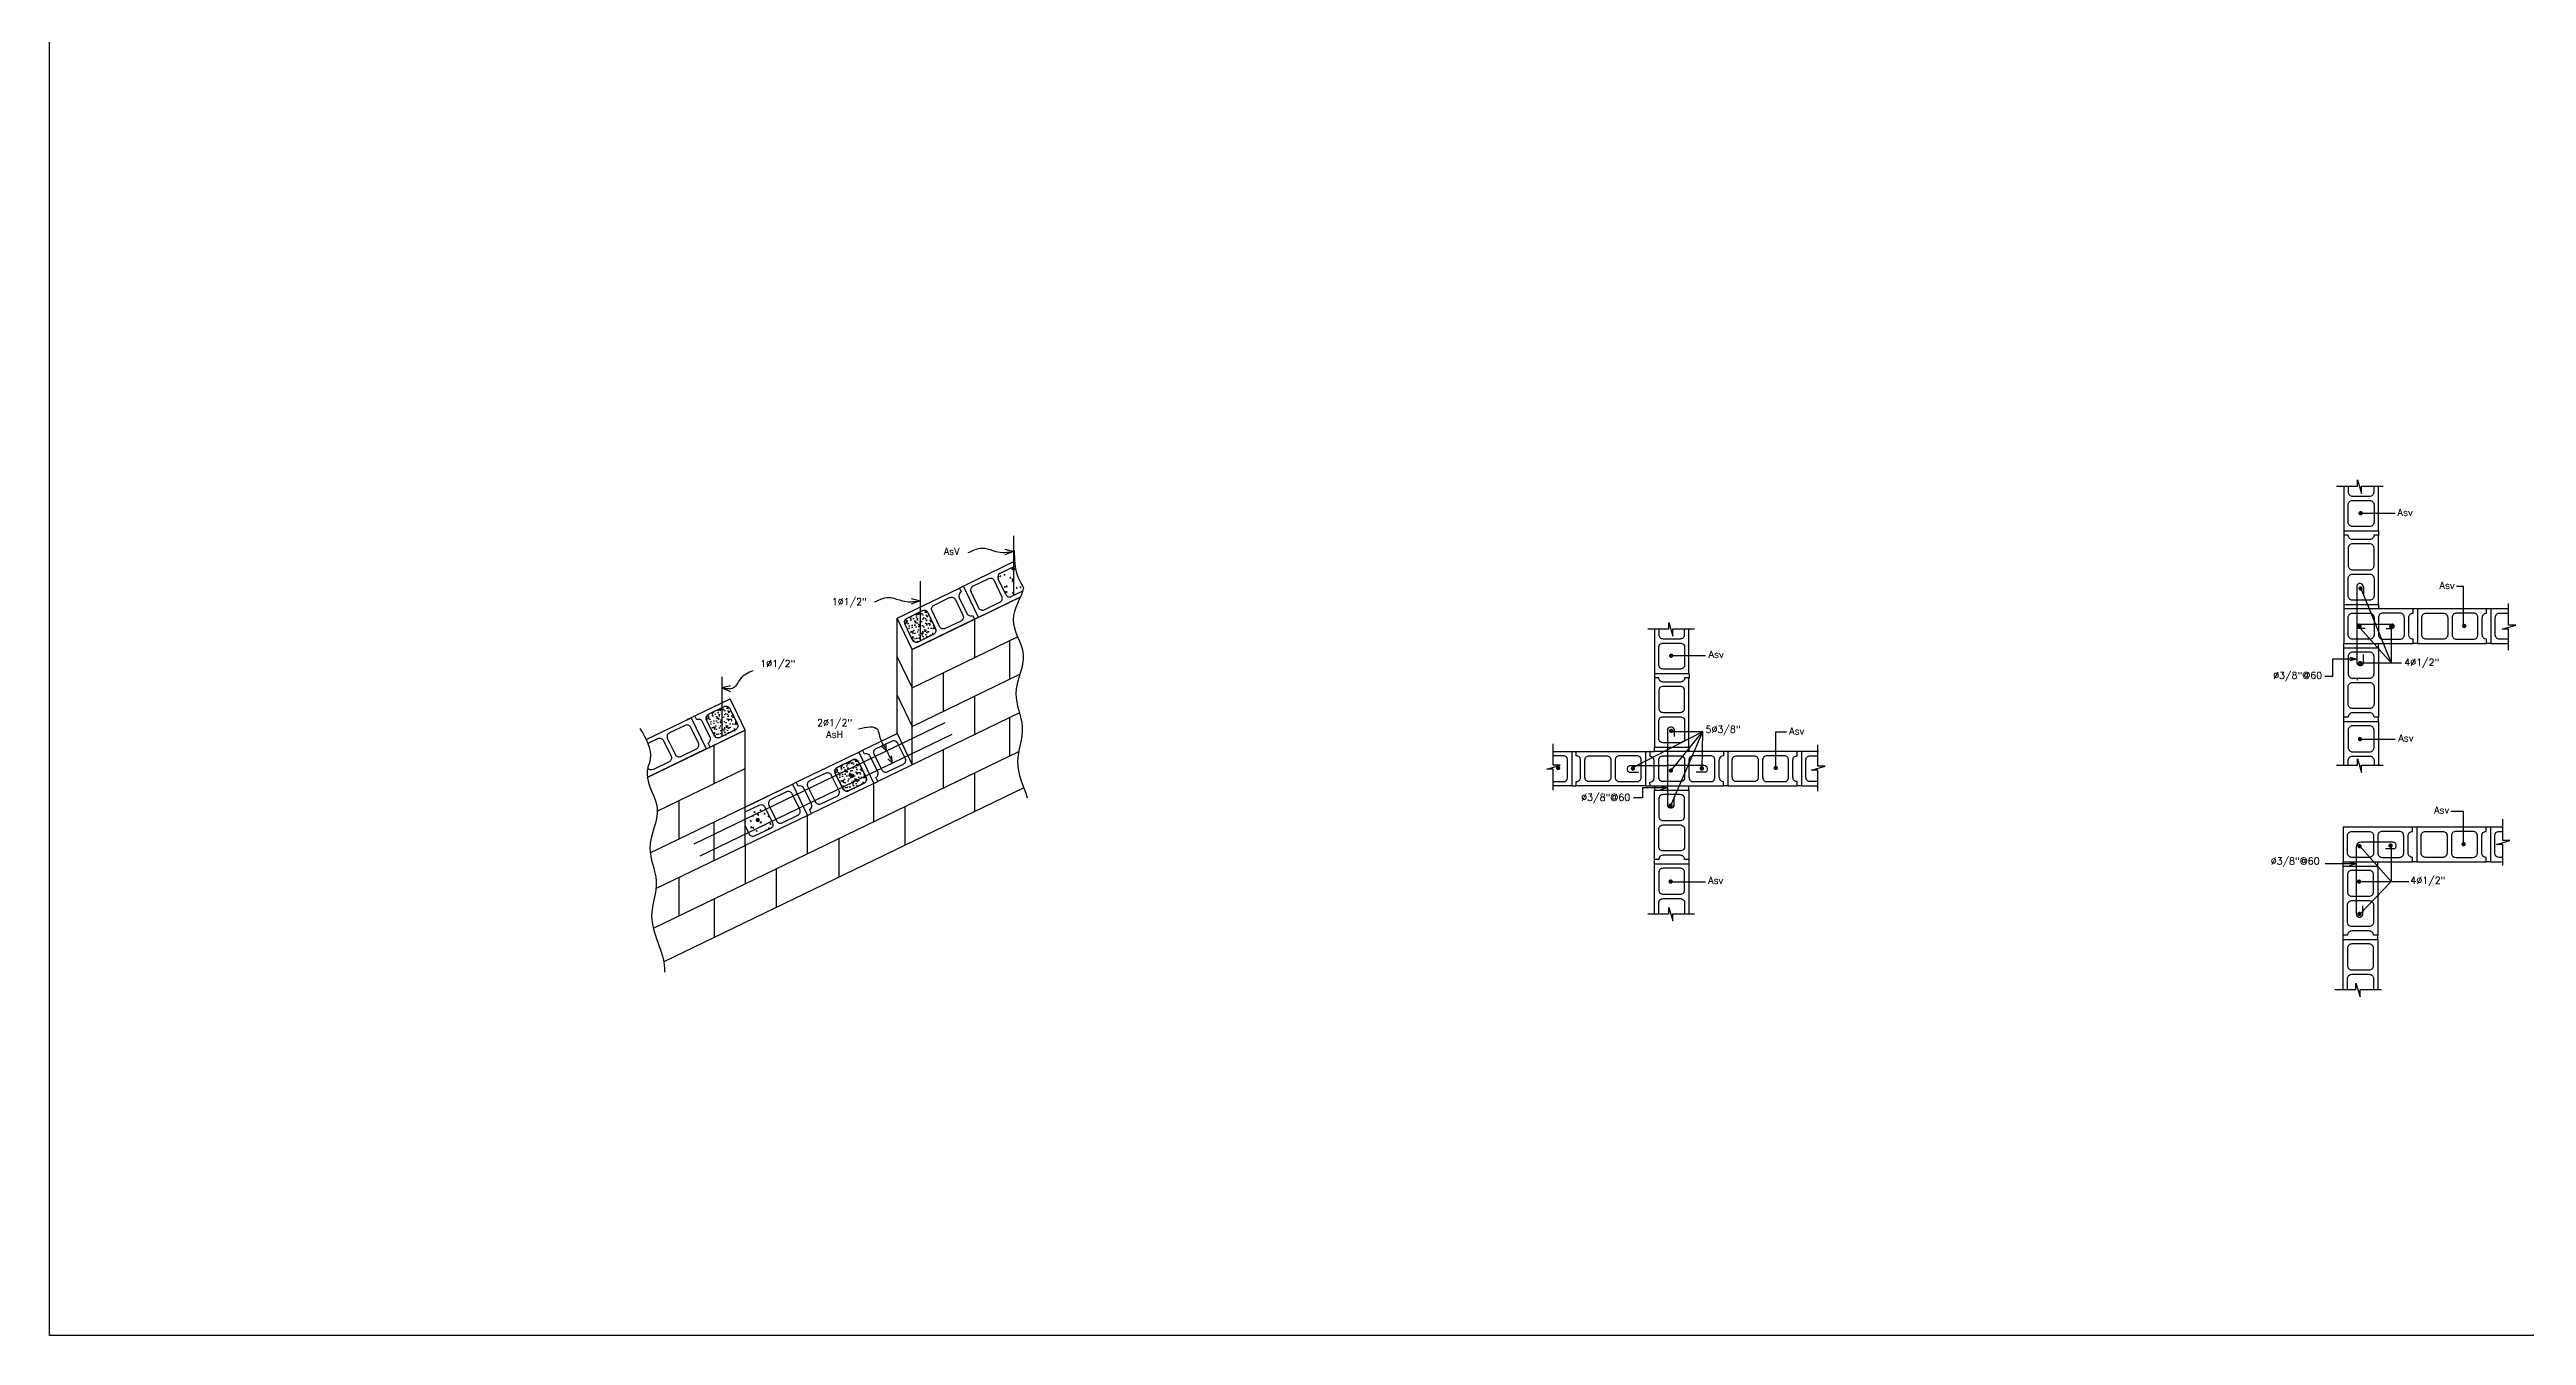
# Model space of a CAD drawing. Header units: metres. Extents: x -25 to 234, y -27 to 52.
# Drawn here: x -5.46 to 8.84, y -25.06 to -17.64 of the extents above; entities that cross this region are included whole.
import ezdxf

# ---------------------------------------------------------------- set-up
doc = ezdxf.new("R2010")
doc.units = ezdxf.units.M
doc.header["$LTSCALE"] = 0.1
doc.header["$MEASUREMENT"] = 0
doc.linetypes.add('CONTINUA', pattern=[0])
for name, color, linetype in [('ACERO', 5, 'Continuous'), ('borde de placa', 3, 'Continuous'), ('DIMTEXTO', 4, 'Continuous'), ('DIMZAPATA', 4, 'Continuous'), ('FONDO', 8, 'Continuous'), ('MUROS', 7, 'Continuous'), ('zap', 6, 'Continuous')]:
    doc.layers.add(name, color=color, linetype=linetype)
doc.styles.add('SMPLEX', font='simplex.shx')
doc.dimstyles.new('DIM-20', dxfattribs={"dimscale": 0.2, "dimtxt": 0.2, "dimasz": 0.2, "dimexe": 0.2, "dimexo": 0.2, "dimgap": 0.1, "dimtad": 0, "dimtih": 1, "dimtoh": 1, "dimzin": 0, "dimdsep": 46, "dimtxsty": 'SMPLEX', "dimblk1": 'OBLIQUE', "dimblk2": 'OBLIQUE', "dimsah": 1, "dimcen": 0.2, "dimclrd": 4, "dimclre": 4, "dimclrt": 4, "dimadec": 0, "dimazin": 0, "dimtfac": 1, "dimtmove": 0, "dimatfit": 3, "dimldrblk": 'OPEN30', "dimfxl": 1, "dimtolj": 1, "dimtzin": 0, "dimarcsym": 0})

# ---------------------------------------------------------------- blocks, each defined once
blk = doc.blocks.new('_Oblique')
at = {"color": 0, "linetype": 'ByBlock', "lineweight": -2}
blk.add_line((-0.5, -0.5), (0.5, 0.5), dxfattribs=at)
blk = doc.blocks.new('_Open30')
at = {"layer": 'DIMTEXTO', "color": 0, "lineweight": -2}
for p, q in [((-1, 0.27), (0, 0)), ((0, 0), (-1, -0.27)), ((0, 0), (-1, 0))]:
    blk.add_line(p, q, dxfattribs=at)

msp = doc.modelspace()

# ---------------------------------------------------------------- hatches: boundary and pattern name
at = {"layer": 'FONDO'}
h = msp.add_hatch(dxfattribs=at)
h.set_pattern_fill('AR-CONC', color=8, scale=0.0003, angle=70.78124, style=0)
h.set_pattern_definition([(120.78124, (31.38121, -1.411824), (0.022506474, 0.05003535), [0.005715, -0.062865]), (65.78124, (31.38121, -1.411824), (-0.057602964, 0.008883764), [0.004572, -0.050292]), (171.23224, (31.383086, -1.407654), (-0.03509618, 0.058919216), [0.004857, -0.053427]), (116.96544, (31.36682, -1.40681), (0.03867958, 0.07263963), [0.0085725, -0.0942975]), (167.41684, (31.37004, -1.400754), (-0.04664653, 0.09168597), [0.0072855, -0.0801405]), (61.96524, (31.36682, -1.40681), (-0.04664637, 0.09168603), [0.006858, -0.075438]), (91.78124, (31.372926, -1.400866), (0.043942225, 0.03285055), [0.005715, -0.062865]), (36.78124, (31.372926, -1.400866), (-0.04607375, 0.03569639), [0.004572, -0.050292]), (142.23264, (31.37659, -1.39813), (-0.002131685, 0.06854686), [0.004857, -0.053427]), (108.281236, (31.38121, -1.411824), (-0.023647793, 0.009224986), [0, -0.0496824, 0, -0.051054, 0, -0.0504825]), (78.28124, (31.38121, -1.411824), (-0.021780585, 0.028821822), [0, -0.0291084, 0, -0.0485394, 0, -0.0192405]), (38.281236, (31.375617, -1.42787), (0.015012789, 0.037844454), [0, -0.01905, 0, -0.059436, 0, -0.078867]), (28.28124, (31.37311, -1.435065), (0.007425336, 0.044473058), [0, -0.024765, 0, -0.0394716, 0, -0.056007])])
h.paths.add_polyline_path([(-0.3675, -20.9272), (-0.5026, -20.9924), (-0.4755, -21.0486, 0.4142136), (-0.4421, -21.0602), (-0.352, -21.0167, 0.4142136), (-0.3404, -20.9834)])
h.paths.add_polyline_path([(-0.4173, -20.8817), (-0.5073, -20.9252, 0.4142136), (-0.519, -20.9585), (-0.5026, -20.9924), (-0.3675, -20.9272), (-0.3839, -20.8933, 0.4142136)])
h = msp.add_hatch(dxfattribs=at)
h.set_pattern_fill('AR-CONC', color=8, scale=0.0003, angle=70.78124, style=0)
h.set_pattern_definition([(120.78124, (30.236943, -1.96452), (0.022506474, 0.05003535), [0.005715, -0.062865]), (65.78124, (30.236943, -1.96452), (-0.057602964, 0.008883764), [0.004572, -0.050292]), (171.23224, (30.23882, -1.96035), (-0.03509618, 0.058919216), [0.004857, -0.053427]), (116.96544, (30.22255, -1.959505), (0.03867958, 0.07263963), [0.0085725, -0.0942975]), (167.41684, (30.225776, -1.95345), (-0.04664653, 0.09168597), [0.0072855, -0.0801405]), (61.96524, (30.22255, -1.959505), (-0.04664637, 0.09168603), [0.006858, -0.075438]), (91.78124, (30.22866, -1.953564), (0.043942225, 0.03285055), [0.005715, -0.062865]), (36.78124, (30.22866, -1.953564), (-0.04607375, 0.03569639), [0.004572, -0.050292]), (142.23264, (30.23232, -1.950827), (-0.002131685, 0.06854686), [0.004857, -0.053427]), (108.281236, (30.236943, -1.964522), (-0.023647793, 0.009224986), [0, -0.0496824, 0, -0.051054, 0, -0.0504825]), (78.28124, (30.236943, -1.964522), (-0.021780585, 0.028821822), [0, -0.0291084, 0, -0.0485394, 0, -0.0192405]), (38.281236, (30.23135, -1.980568), (0.015012789, 0.037844454), [0, -0.01905, 0, -0.059436, 0, -0.078867]), (28.28124, (30.22884, -1.987763), (0.007425336, 0.044473058), [0, -0.024765, 0, -0.0394716, 0, -0.056007])])
h.paths.add_polyline_path([(-1.5118, -21.4799), (-1.6469, -21.5451), (-1.6197, -21.6013, 0.4142136), (-1.5864, -21.6129), (-1.4963, -21.5694, 0.4142136), (-1.4847, -21.5361)])
h.paths.add_polyline_path([(-1.5616, -21.4344), (-1.6516, -21.4779, 0.4142136), (-1.6632, -21.5112), (-1.6469, -21.5451), (-1.5118, -21.4799), (-1.5282, -21.446, 0.4142136)])
h = msp.add_hatch(dxfattribs=at)
h.set_pattern_fill('AR-CONC', color=8, scale=0.0003, angle=70.78124, style=0)
h.set_pattern_definition([(120.78124, (30.97977, -2.27205), (0.022506474, 0.05003535), [0.005715, -0.062865]), (65.78124, (30.97977, -2.27205), (-0.057602964, 0.008883764), [0.004572, -0.050292]), (171.23224, (30.981647, -2.26788), (-0.03509618, 0.058919216), [0.004857, -0.053427]), (116.96544, (30.96538, -2.267034), (0.03867958, 0.07263963), [0.0085725, -0.0942975]), (167.41684, (30.968604, -2.26098), (-0.04664653, 0.09168597), [0.0072855, -0.0801405]), (61.96524, (30.96538, -2.26703), (-0.04664637, 0.09168603), [0.006858, -0.075438]), (91.78124, (30.971487, -2.261092), (0.043942225, 0.03285055), [0.005715, -0.062865]), (36.78124, (30.971487, -2.26109), (-0.04607375, 0.03569639), [0.004572, -0.050292]), (142.23264, (30.97515, -2.258355), (-0.002131685, 0.06854686), [0.004857, -0.053427]), (108.281236, (30.979771, -2.27205), (-0.023647793, 0.009224986), [0, -0.0496824, 0, -0.051054, 0, -0.0504825]), (78.28124, (30.979771, -2.27205), (-0.021780585, 0.028821822), [0, -0.0291084, 0, -0.0485394, 0, -0.0192405]), (38.281236, (30.974178, -2.288096), (0.015012789, 0.037844454), [0, -0.01905, 0, -0.059436, 0, -0.078867]), (28.28124, (30.97167, -2.29529), (0.007425336, 0.044473058), [0, -0.024765, 0, -0.0394716, 0, -0.056007])])
h.paths.add_polyline_path([(-0.769, -21.7874), (-0.904, -21.8527), (-0.8769, -21.9088, 0.4142136), (-0.8435, -21.9205), (-0.7535, -21.877, 0.4142136), (-0.7418, -21.8436)])
h.paths.add_polyline_path([(-0.8187, -21.7419), (-0.9088, -21.7854, 0.4142136), (-0.9204, -21.8188), (-0.904, -21.8527), (-0.769, -21.7874), (-0.7853, -21.7535, 0.4142136)])

# ---------------------------------------------------------------- linework, layer by layer
at = {"color": 4}
for p, q in [((8.0623, -20.9679), (8.0623, -21.1828)), ((7.7237, -21.2608), (7.6782, -21.2608))]:
    msp.add_line(p, q, dxfattribs=at)
at = {"color": 3}
for points in [[(7.7467, -20.1626), (7.8679, -20.1626), (7.8679, -20.126), (7.8911, -20.2038), (7.8911, -20.1626), (8.015, -20.1626)], [(8.7396, -21.1084), (8.7396, -20.9872), (8.703, -20.9872), (8.7808, -20.964), (8.7396, -20.964), (8.7396, -20.8401)], [(3.7714, -20.986), (3.8927, -20.986), (3.8927, -20.9494), (3.9159, -21.0272), (3.9159, -20.986), (4.0397, -20.986)], [(3.2242, -21.9177), (3.2242, -21.7964), (3.1876, -21.7964), (3.2654, -21.7732), (3.2242, -21.7732), (3.2242, -21.6493)], [(4.7526, -21.9234), (4.7526, -21.8021), (4.716, -21.8021), (4.7938, -21.7789), (4.7526, -21.7789), (4.7526, -21.6551)], [(7.7467, -21.7729), (7.8679, -21.7729), (7.8679, -21.7363), (7.8911, -21.8141), (7.8911, -21.7729), (8.015, -21.7729)], [(8.7063, -22.3523), (8.7063, -22.2311), (8.6697, -22.2311), (8.7476, -22.2078), (8.7063, -22.2078), (8.7063, -22.084)], [(3.7714, -22.63), (3.8927, -22.63), (3.8927, -22.5934), (3.9159, -22.6712), (3.9159, -22.63), (4.0397, -22.63)], [(7.7376, -23.0677), (7.8589, -23.0677), (7.8589, -23.0311), (7.8821, -23.1089), (7.8821, -23.0677), (8.0059, -23.0677)]]:
    msp.add_lwpolyline(points, dxfattribs=at)
at = {"color": 4}
for points in [[(7.8894, -20.7558), (8.0623, -21.1828)], [(8.4803, -20.9657), (8.4803, -20.7417), (8.4391, -20.7417)], [(7.8834, -20.9827), (8.0623, -21.1828)], [(7.8834, -21.1828), (8.1219, -21.1828)], [(3.6802, -21.7882), (4.0889, -21.578)], [(3.9027, -22.0058), (4.0889, -21.578)], [(3.9055, -21.8039), (4.0889, -21.578)], [(3.9066, -21.578), (4.0889, -21.578)], [(4.0837, -21.7934), (4.0889, -21.578)], [(4.5096, -21.7858), (4.5096, -21.5793), (4.572, -21.5793)]]:
    msp.add_lwpolyline(points, dxfattribs=at)
msp.add_arc((7.8658, -21.2774), 0.0025, 180, 340.10333)
at = {"layer": 'ACERO'}
for p, q in [((0.1098, -20.4495), (0.1098, -20.7937)), ((-0.4305, -20.7105), (-0.4305, -21.0546)), ((7.8633, -20.7383), (7.8633, -21.1777)), ((7.9021, -20.7438), (7.9028, -20.784)), ((7.8777, -20.9578), (8.067, -20.9578)), ((7.9114, -20.9834), (7.8777, -20.9834)), ((8.0334, -20.9834), (8.067, -20.9834)), ((7.9022, -21.1854), (7.9024, -21.1329)), ((-1.5743, -21.263), (-1.5743, -21.6071)), ((-1.7343, -22.2259), (-0.2848, -21.5258)), ((3.8836, -21.5723), (3.8836, -22.0001)), ((3.9224, -21.5655), (3.9236, -21.6064)), ((-1.7, -22.2968), (-0.2456, -21.5943)), ((3.6647, -21.8136), (3.7171, -21.8125)), ((3.6715, -21.7748), (3.8836, -21.7748)), ((4.0957, -21.7748), (3.8836, -21.7748)), ((4.1025, -21.8136), (4.0501, -21.8134)), ((3.9224, -22.0069), (3.9222, -21.9545)), ((7.8597, -22.2472), (7.8597, -22.6295)), ((8.0718, -22.2172), (7.8897, -22.2172)), ((8.0786, -22.256), (8.0289, -22.256)), ((7.8985, -22.6363), (7.898, -22.5838))]:
    msp.add_line(p, q, dxfattribs=at)
at = {"layer": 'ACERO', "const_width": 0.0125}
for points in [[(7.8915, -20.3184, 1), (7.879, -20.3184, 1)], [(7.8915, -20.7526, 1), (7.879, -20.7526, 1)], [(7.8854, -20.9704, -1), (7.8729, -20.9704, -1)], [(8.0685, -20.9705, -1), (8.056, -20.9705, -1)], [(8.4898, -20.9693, -1), (8.4773, -20.9693, -1)], [(3.9118, -21.1409, 1), (3.8993, -21.1409, 1)], [(7.8886, -21.1834, -1), (7.8761, -21.1834, -1)], [(3.9118, -21.575, 1), (3.8993, -21.575, 1)], [(7.8886, -21.622, -1), (7.8761, -21.622, -1)], [(-0.8274, -21.8361, 1), (-0.8162, -21.8306, 1)], [(3.2591, -21.7889, -1), (3.2466, -21.7889, -1)], [(3.6784, -21.7917, 1), (3.6909, -21.7917, 1)], [(3.9101, -21.8035, -1), (3.8976, -21.8035, -1)], [(4.0888, -21.7917, -1), (4.0763, -21.7917, -1)], [(4.5156, -21.7889, -1), (4.5031, -21.7889, -1)], [(3.9089, -22.0058, -1), (3.8964, -22.0058, -1)], [(-1.3733, -22.0919, 1), (-1.3621, -22.0864, 1)], [(7.8862, -22.2403, -1), (7.8737, -22.2403, -1)], [(8.0648, -22.2368, -1), (8.0523, -22.2368, -1)], [(8.4862, -22.2285, -1), (8.4737, -22.2285, -1)], [(3.9089, -22.4444, -1), (3.8964, -22.4444, -1)], [(7.8827, -22.4448, -1), (7.8702, -22.4448, -1)], [(7.885, -22.6312, -1), (7.8725, -22.6312, -1)]]:
    msp.add_lwpolyline(points, format="xyb", close=True, dxfattribs=at)
at = {"layer": 'ACERO'}
for centre, radius, start, end in [((7.8823, -20.7444), 0.0199, 1.6628, 162.37827), ((7.8777, -20.9706), 0.0128, 90, 270), ((8.067, -20.9706), 0.0128, 270, 90), ((7.8833, -21.1777), 0.02, 180, 340.10333), ((3.9036, -21.5723), 0.02, 19.89667, 180), ((3.6715, -21.7948), 0.02, 90, 250.10333), ((4.0957, -21.7948), 0.02, 289.89667, 90), ((3.9036, -22.0001), 0.02, 180, 340.10333), ((7.8897, -22.2472), 0.03, 90, 180), ((8.0718, -22.2372), 0.02, 289.89667, 90), ((7.8797, -22.6295), 0.02, 180, 340.10333)]:
    msp.add_arc(centre, radius, start, end, dxfattribs=at)
at = {"layer": 'borde de placa', "color": 4}
msp.add_line((8.0611, -22.4435), (8.1643, -22.4435), dxfattribs=at)
for points in [[(8.4793, -22.2292), (8.4793, -22.0403), (8.4066, -22.0403)], [(7.8802, -22.2409), (8.0611, -22.4435)], [(8.0611, -22.2282), (8.0611, -22.4435)], [(7.8747, -22.4435), (8.0611, -22.4435)], [(7.882, -22.6332), (8.0611, -22.4435)]]:
    msp.add_lwpolyline(points, dxfattribs=at)
at = {"layer": 'DIMTEXTO'}
for p, q in [((7.8861, -20.3186), (8.0854, -20.3186)), ((3.9052, -21.1398), (4.1045, -21.1398)), ((7.8861, -21.6221), (8.0854, -21.6221)), ((3.9052, -22.4456), (4.1045, -22.4456))]:
    msp.add_line(p, q, dxfattribs=at)
at = {"layer": 'DIMZAPATA', "linetype": 'CONTINUA'}
msp.add_lwpolyline([(-5.4557, -10.2199), (23.1199, -10.2199), (23.1199, -25.0642), (-5.4557, -25.0642)], close=True, dxfattribs=at)
at = {"layer": 'FONDO', "color": 8}
for p, q in [((0.0218, -20.6862), (0.0194, -20.6815)), ((0.025, -20.6802), (0.02, -20.6791)), ((0.0218, -20.6862), (0.025, -20.6801)), ((0.0367, -20.6811), (0.0319, -20.6804)), ((0.0349, -20.6857), (0.0319, -20.6808)), ((0.0349, -20.6855), (0.0368, -20.6814)), ((0.0569, -20.6766), (0.0567, -20.6709)), ((0.0607, -20.6738), (0.0568, -20.6708)), ((0.057, -20.6766), (0.0606, -20.6738)), ((0.0943, -20.69), (0.0895, -20.6892)), ((0.0925, -20.6945), (0.0896, -20.6896)), ((0.0926, -20.6944), (0.0944, -20.6902)), ((0.1008, -20.6438), (0.1006, -20.6381)), ((0.1046, -20.641), (0.1008, -20.638)), ((0.1009, -20.6437), (0.1046, -20.641)), ((0.103, -20.7123), (0.1028, -20.7066)), ((0.1067, -20.7095), (0.1029, -20.7065)), ((0.1031, -20.7123), (0.1067, -20.7095)), ((0.1041, -20.6994), (0.1032, -20.6976)), ((0.1063, -20.6983), (0.1033, -20.6976)), ((0.1071, -20.7053), (0.1041, -20.6994)), ((0.1104, -20.6992), (0.1063, -20.6983)), ((0.1071, -20.7052), (0.1103, -20.6992)), ((0.1168, -20.64), (0.112, -20.6392)), ((0.115, -20.6445), (0.1121, -20.6396)), ((0.1151, -20.6444), (0.1169, -20.6402)), ((0.059, -20.7452), (0.0588, -20.7395)), ((0.0628, -20.7424), (0.059, -20.7394)), ((0.0591, -20.7451), (0.0628, -20.7424)), ((0.0684, -20.7779), (0.0645, -20.7703)), ((0.0717, -20.7719), (0.0646, -20.7703)), ((0.0718, -20.74), (0.067, -20.7393)), ((0.07, -20.7446), (0.067, -20.7397)), ((0.0684, -20.7779), (0.0717, -20.7718)), ((0.07, -20.7445), (0.0719, -20.7403)), ((0.1051, -20.7809), (0.1049, -20.7752)), ((0.1089, -20.7781), (0.105, -20.7751)), ((0.1052, -20.7808), (0.1089, -20.7781)), ((0.1294, -20.7489), (0.1246, -20.7482)), ((0.1276, -20.7535), (0.1246, -20.7486)), ((0.1276, -20.7533), (0.1295, -20.7492)), ((0.149, -20.748), (0.1489, -20.7423)), ((0.1528, -20.7452), (0.149, -20.7422)), ((0.1491, -20.748), (0.1528, -20.7452)), ((-1.44, -22.1011), (-1.4402, -22.0953)), ((-1.4362, -22.0982), (-1.4401, -22.0952)), ((-1.4399, -22.101), (-1.4363, -22.0982)), ((-1.4281, -22.1431), (-1.4303, -22.1427)), ((-1.4289, -22.1455), (-1.4279, -22.1433)), ((-1.4055, -22.093), (-1.4103, -22.0923)), ((-1.4082, -22.0962), (-1.4103, -22.0927)), ((-1.4074, -22.0976), (-1.4082, -22.0962)), ((-1.4073, -22.0975), (-1.4063, -22.0953)), ((-1.4029, -22.136), (-1.4068, -22.1283)), ((-1.3996, -22.1299), (-1.4067, -22.1284)), ((-1.4063, -22.0953), (-1.4054, -22.0933)), ((-1.4029, -22.136), (-1.3997, -22.1299)), ((-1.3961, -22.0682), (-1.3963, -22.0625)), ((-1.3923, -22.0654), (-1.3961, -22.0624)), ((-1.396, -22.0681), (-1.3923, -22.0654)), ((-1.394, -22.1367), (-1.3941, -22.131)), ((-1.3902, -22.1339), (-1.394, -22.1309)), ((-1.3938, -22.1367), (-1.3902, -22.1339)), ((-1.383, -22.043), (-1.3878, -22.0423)), ((-1.3849, -22.0476), (-1.3878, -22.0427)), ((-1.3848, -22.0474), (-1.3829, -22.0433)), ((-1.3705, -22.152), (-1.3753, -22.1512)), ((-1.3723, -22.1565), (-1.3752, -22.1516)), ((-1.3722, -22.1564), (-1.3703, -22.1522)), ((-1.3642, -22.0633), (-1.3681, -22.0557)), ((-1.3609, -22.0573), (-1.368, -22.0557)), ((-1.3642, -22.0633), (-1.361, -22.0573)), ((-1.3479, -22.1019), (-1.3527, -22.1012)), ((-1.3498, -22.1065), (-1.3527, -22.1016)), ((-1.3521, -22.0354), (-1.3523, -22.0296)), ((-1.3484, -22.0325), (-1.3522, -22.0295)), ((-1.352, -22.0353), (-1.3484, -22.0325)), ((-1.35, -22.1039), (-1.3502, -22.0982)), ((-1.3462, -22.1011), (-1.3501, -22.0981)), ((-1.3499, -22.1038), (-1.3462, -22.1011)), ((-1.3497, -22.1064), (-1.3478, -22.1022)), ((-1.3254, -22.0519), (-1.3302, -22.0512)), ((-1.3273, -22.0565), (-1.3302, -22.0515)), ((-1.3272, -22.0563), (-1.3253, -22.0522)), ((-1.3198, -22.1505), (-1.3214, -22.1474)), ((-1.3159, -22.1486), (-1.3214, -22.1474)), ((-1.3061, -22.071), (-1.3062, -22.0653)), ((-1.3023, -22.0682), (-1.3061, -22.0652)), ((-1.306, -22.071), (-1.3023, -22.0682)), ((-1.3039, -22.1396), (-1.3041, -22.1339)), ((-1.3001, -22.1368), (-1.304, -22.1338)), ((-1.3038, -22.1395), (-1.3002, -22.1368)), ((-1.2903, -22.1108), (-1.2951, -22.1101)), ((-1.2922, -22.1154), (-1.2951, -22.1105)), ((-1.2921, -22.1152), (-1.2902, -22.1111))]:
    msp.add_line(p, q, dxfattribs=at)
at = {"layer": 'MUROS', "color": 1}
for p, q in [((7.7882, -20.4204), (7.7882, -20.4454)), ((7.9893, -20.4227), (7.9888, -20.4477)), ((0.0648, -20.7876), (0.0213, -20.6976)), ((0.0329, -20.6642), (0.12, -20.6222)), ((0.1611, -20.7689), (0.0982, -20.7993)), ((7.7882, -20.8454), (7.7882, -20.8704)), ((7.9882, -20.8454), (7.9882, -20.8704)), ((8.6382, -20.8704), (8.6132, -20.8704)), ((-0.4762, -21.3266), (0.1326, -21.0325)), ((0.0865, -21.0548), (0.0865, -21.2769)), ((7.7882, -21.0954), (7.7882, -21.0704)), ((7.9882, -21.0954), (7.9882, -21.0704)), ((8.2132, -21.0704), (8.1882, -21.0704)), ((8.6382, -21.0704), (8.6132, -21.0704)), ((-0.4762, -21.5487), (0.1459, -21.2482)), ((-0.2962, -21.2396), (-0.2962, -21.4617)), ((3.8085, -21.2428), (3.8085, -21.2678)), ((4.0096, -21.2451), (4.009, -21.2701)), ((-0.1161, -21.3747), (-0.1161, -21.5968)), ((-0.5632, -21.5907), (-0.4762, -21.7708)), ((0.0865, -21.499), (0.0865, -21.7211)), ((7.7882, -21.5204), (7.7882, -21.4954)), ((7.9893, -21.5181), (7.9888, -21.4931)), ((0.1387, -21.6959), (-1.9702, -22.7145)), ((-0.7846, -21.6976), (-0.7621, -21.6868)), ((-0.2962, -21.6838), (-0.2962, -21.9059)), ((3.3327, -21.6928), (3.3577, -21.6928)), ((4.2085, -21.6928), (3.8085, -21.6928)), ((4.0085, -21.6678), (4.0085, -21.6928)), ((4.6585, -21.6928), (4.6335, -21.6928)), ((-1.9475, -22.0372), (-1.4405, -21.7923)), ((-1.1339, -21.8941), (-1.1448, -21.8716)), ((-0.1161, -21.819), (-0.1161, -22.0411)), ((3.7835, -21.8928), (3.7827, -21.8716)), ((3.8077, -21.8466), (3.8077, -21.7466)), ((4.1835, -21.8428), (4.1835, -21.7428)), ((-1.9887, -22.2793), (-1.1673, -21.8825)), ((0.1683, -21.9037), (-1.91, -22.9076)), ((-1.8232, -21.9772), (-1.8232, -22.1993)), ((-1.057, -21.9958), (-1.1005, -21.9058)), ((-0.5175, -22.0129), (-0.5175, -22.235)), ((3.3327, -21.8928), (3.3577, -21.8928)), ((3.8085, -21.8928), (4.2085, -21.8928)), ((4.0085, -21.9178), (4.0085, -21.8928)), ((4.6585, -21.8928), (4.6335, -21.8928)), ((8.6346, -22.1296), (8.6096, -22.1296)), ((-0.9002, -22.1977), (-0.9002, -22.4198)), ((-1.8232, -22.4214), (-1.8232, -22.6435)), ((-1.2604, -22.3717), (-1.2604, -22.5938)), ((3.8085, -22.3428), (3.8085, -22.3178)), ((4.0096, -22.3405), (4.009, -22.3155)), ((7.7846, -22.3546), (7.7846, -22.3296)), ((7.9846, -22.3546), (7.9846, -22.3296)), ((8.2096, -22.3296), (8.1846, -22.3296)), ((8.6346, -22.3296), (8.6096, -22.3296)), ((-1.6192, -22.545), (-1.6192, -22.7671)), ((7.7846, -22.7796), (7.7846, -22.7546)), ((7.9857, -22.7773), (7.9851, -22.7523))]:
    msp.add_line(p, q, dxfattribs=at)
for points in [[(7.7882, -20.1639), (7.7882, -20.4204), (7.9882, -20.4204), (7.9882, -20.1626)], [(0.1173, -20.5957), (-0.1805, -20.7396), (-0.203, -20.7504)], [(-0.4762, -21.1045), (0.148, -20.803), (-0.0935, -20.9196), (-0.1161, -20.9305), (-0.1161, -21.1526)], [(-0.071, -20.9088), (-0.0935, -20.9196), (-0.1805, -20.7396)], [(8.2382, -20.8704), (8.2132, -20.8704), (8.1882, -20.8704)], [(8.7396, -20.8704), (8.6382, -20.8704), (8.6382, -21.0704), (8.7396, -21.0704)], [(3.8085, -20.9865), (3.8085, -21.2428), (4.0085, -21.2428), (4.0085, -20.986)], [(-1.8007, -21.7442), (-1.8232, -21.7551), (-2.0053, -21.843), (-1.4405, -21.5702), (-1.5275, -21.3901)], [(-2.011, -21.6237), (-1.7525, -21.4988), (-1.6655, -21.6789), (-2.0053, -21.843)], [(-1.73, -21.488), (-1.7525, -21.4988), (-1.775, -21.5097), (-1.7525, -21.4988), (-1.6655, -21.6789), (-1.643, -21.6681)], [(-1.4405, -22.0144), (-1.1673, -21.8825), (-1.0803, -22.0626), (-1.4405, -22.2366), (-1.4405, -21.5702)], [(7.7882, -21.7729), (7.7882, -21.5204), (7.9882, -21.5204), (7.9882, -21.7729)], [(-1.6192, -21.8787), (-1.6192, -21.6566)], [(-1.1898, -21.8934), (-1.1673, -21.8825), (-1.1448, -21.8716), (-0.7846, -21.6976), (-0.6976, -21.8777), (-0.6751, -21.8669)], [(3.2242, -21.6928), (3.3327, -21.6928), (3.3327, -21.8928), (3.2242, -21.8928)], [(3.7577, -21.6928), (3.7835, -21.6928), (3.7827, -21.6928), (3.7827, -21.7216)], [(3.7835, -21.6928), (3.8085, -21.6928), (3.8085, -21.6678)], [(4.7553, -21.6928), (4.6585, -21.6928), (4.6585, -21.8928), (4.7526, -21.8928)], [(4.2335, -21.8928), (4.2085, -21.8928), (4.2085, -21.8678)], [(-0.6976, -22.0998), (-0.6976, -21.8777), (-1.0578, -22.0517), (-1.0686, -22.0292)], [(3.7577, -21.8928), (3.7835, -21.8928), (3.8085, -21.8928), (3.8085, -21.9178)], [(-1.6192, -22.3229), (-1.6192, -22.1008)], [(-1.0803, -22.2847), (-1.0803, -22.0626), (-1.0578, -22.0517)], [(8.2346, -22.1296), (8.2096, -22.1296), (8.1846, -22.1296)], [(8.7063, -22.1296), (8.6346, -22.1296), (8.6346, -22.3296), (8.698, -22.3296)], [(-1.9553, -22.4852), (-1.4405, -22.2366), (-1.4405, -22.4587)], [(3.8085, -22.6299), (3.8085, -22.3428), (4.0085, -22.3428), (4.0085, -22.63)], [(7.7846, -23.0667), (7.7846, -22.7796), (7.9846, -22.7796), (7.9846, -23.0677)]]:
    msp.add_lwpolyline(points, dxfattribs=at)
for points in [[(7.8132, -20.1672), (7.8132, -20.1954, 0.4142136), (7.8382, -20.2204), (7.9382, -20.2204, 0.4142136), (7.9632, -20.1954), (7.9632, -20.1626)], [(3.8335, -20.9898), (3.8335, -21.0178, 0.4142136), (3.8585, -21.0428), (3.9585, -21.0428, 0.4142136), (3.9835, -21.0178), (3.9835, -20.986)], [(8.7396, -21.0454), (8.6882, -21.0454, -0.4142136), (8.6632, -21.0204), (8.6632, -20.9204, -0.4142136), (8.6882, -20.8954), (8.7396, -20.8954)], [(-1.4405, -21.5702), (-1.643, -21.6681), (-1.6539, -21.6456, 0.4142136), (-1.6423, -21.6122), (-1.6858, -21.5221, 0.4142136), (-1.7191, -21.5105), (-1.73, -21.488), (-1.5275, -21.3901)], [(0.1436, -21.4714), (-0.6751, -21.8669), (-0.686, -21.8443, 0.4142136), (-0.6743, -21.811), (-0.7178, -21.7209, 0.4142136), (-0.7512, -21.7093), (-0.7621, -21.6868), (-0.5632, -21.5907)], [(-2.0006, -21.6464), (-1.9443, -21.6192, -0.4142136), (-1.9109, -21.6309), (-1.8674, -21.7209, -0.4142136), (-1.879, -21.7543), (-1.9691, -21.7978, -0.3909985), (-2.0015, -21.7879, -0.3909985)], [(3.2242, -21.8678), (3.2827, -21.8678, 0.4142136), (3.3077, -21.8428), (3.3077, -21.7428, 0.4142136), (3.2827, -21.7178), (3.2242, -21.7178)], [(4.7526, -21.8678), (4.7085, -21.8678, -0.4142136), (4.6835, -21.8428), (4.6835, -21.7428, -0.4142136), (4.7085, -21.7178), (4.7511, -21.7178)], [(7.8132, -21.7729), (7.8132, -21.7454, -0.4142136), (7.8382, -21.7204), (7.9382, -21.7204, -0.4142136), (7.9632, -21.7454), (7.9632, -21.7729)], [(-1.4405, -22.0422), (-1.359, -22.0029, -0.4142136), (-1.3256, -22.0145), (-1.2821, -22.1045, -0.4142136), (-1.2938, -22.1379), (-1.3838, -22.1814, -0.4142136), (-1.4172, -22.1698), (-1.4405, -22.1216)], [(8.7004, -22.3046), (8.6846, -22.3046, -0.4142136), (8.6596, -22.2796), (8.6596, -22.1796, -0.4142136), (8.6846, -22.1546), (8.7063, -22.1546)], [(3.8335, -22.6267), (3.8335, -22.5678, -0.4142136), (3.8585, -22.5428), (3.9585, -22.5428, -0.4142136), (3.9835, -22.5678), (3.9835, -22.63)], [(7.8096, -23.0634), (7.8096, -23.0046, -0.4142136), (7.8346, -22.9796), (7.9346, -22.9796, -0.4142136), (7.9596, -23.0046), (7.9596, -23.0677)]]:
    msp.add_lwpolyline(points, format="xyb", dxfattribs=at)
for points in [[(7.8132, -20.2704, -0.4142136), (7.8382, -20.2454), (7.9382, -20.2454, -0.4142136), (7.9632, -20.2704), (7.9632, -20.3704, -0.4142136), (7.9382, -20.3954), (7.8382, -20.3954, -0.4142136), (7.8132, -20.3704)], [(7.9882, -20.8454), (7.9882, -20.4454), (7.9632, -20.4454, -0.4142136), (7.9382, -20.4704), (7.8382, -20.4704, -0.4142136), (7.8132, -20.4454), (7.7882, -20.4454), (7.7882, -20.8454)], [(7.8382, -20.6454), (7.9382, -20.6454, 0.4142136), (7.9632, -20.6204), (7.9632, -20.5204, 0.4142136), (7.9382, -20.4954), (7.8382, -20.4954, 0.4142136), (7.8132, -20.5204), (7.8132, -20.6204, 0.4142136)], [(0.0306, -20.8319, 0.4142136), (0.0423, -20.7985), (-0.0012, -20.7085, 0.4142136), (-0.0346, -20.6968), (-0.1246, -20.7403, 0.4142136), (-0.1363, -20.7737), (-0.0928, -20.8637, 0.4142136), (-0.0594, -20.8754)], [(7.8132, -20.6954, -0.4142136), (7.8382, -20.6704), (7.9382, -20.6704, -0.4142136), (7.9632, -20.6954), (7.9632, -20.7954, -0.4142136), (7.9382, -20.8204), (7.8382, -20.8204, -0.4142136), (7.8132, -20.7954)], [(-0.5632, -20.9244), (-0.203, -20.7504), (-0.1922, -20.7729, 0.4142136), (-0.2038, -20.8063), (-0.1603, -20.8964, 0.4142136), (-0.1269, -20.908), (-0.1161, -20.9305), (-0.4762, -21.1045)], [(-0.3179, -20.9725), (-0.3614, -20.8824, -0.4142136), (-0.3498, -20.8491), (-0.2597, -20.8056, -0.4142136), (-0.2263, -20.8172), (-0.1828, -20.9072, -0.4142136), (-0.1945, -20.9406), (-0.2845, -20.9841, -0.4142136)], [(7.7882, -21.0704), (8.1882, -21.0704), (8.1882, -21.0454, -0.4142136), (8.1632, -21.0204), (8.1632, -20.9204, -0.4142136), (8.1882, -20.8954), (8.1882, -20.8704), (7.7882, -20.8704)], [(8.2132, -21.0704), (8.6132, -21.0704), (8.6132, -21.0454, -0.4142136), (8.5882, -21.0204), (8.5882, -20.9204, -0.4142136), (8.6132, -20.8954), (8.6132, -20.8704), (8.2132, -20.8704)], [(-0.352, -21.0167, 0.4142136), (-0.3404, -20.9834), (-0.3839, -20.8933, 0.4142136), (-0.4173, -20.8817), (-0.5073, -20.9252, 0.4142136), (-0.519, -20.9585), (-0.4755, -21.0486, 0.4142136), (-0.4421, -21.0602)], [(7.9382, -20.8954, -0.4142136), (7.9632, -20.9204), (7.9632, -21.0204, -0.4142136), (7.9382, -21.0454), (7.8382, -21.0454, -0.4142136), (7.8132, -21.0204), (7.8132, -20.9204, -0.4142136), (7.8382, -20.8954)], [(7.9882, -20.9204), (7.9882, -21.0204, 0.4142136), (8.0132, -21.0454), (8.1132, -21.0454, 0.4142136), (8.1382, -21.0204), (8.1382, -20.9204, 0.4142136), (8.1132, -20.8954), (8.0132, -20.8954, 0.4142136)], [(8.3632, -20.8954, -0.4142136), (8.3882, -20.9204), (8.3882, -21.0204, -0.4142136), (8.3632, -21.0454), (8.2632, -21.0454, -0.4142136), (8.2382, -21.0204), (8.2382, -20.9204, -0.4142136), (8.2632, -20.8954)], [(8.4132, -20.9204), (8.4132, -21.0204, 0.4142136), (8.4382, -21.0454), (8.5382, -21.0454, 0.4142136), (8.5632, -21.0204), (8.5632, -20.9204, 0.4142136), (8.5382, -20.8954), (8.4382, -20.8954, 0.4142136)], [(3.8335, -21.0928, -0.4142136), (3.8585, -21.0678), (3.9585, -21.0678, -0.4142136), (3.9835, -21.0928), (3.9835, -21.1928, -0.4142136), (3.9585, -21.2178), (3.8585, -21.2178, -0.4142136), (3.8335, -21.1928)], [(7.9882, -21.0954), (7.9882, -21.4954), (7.9632, -21.4954, 0.4142136), (7.9382, -21.4704), (7.8382, -21.4704, 0.4142136), (7.8132, -21.4954), (7.7882, -21.4954), (7.7882, -21.0954)], [(7.8132, -21.2454, 0.4142136), (7.8382, -21.2704), (7.9382, -21.2704, 0.4142136), (7.9632, -21.2454), (7.9632, -21.1454, 0.4142136), (7.9382, -21.1204), (7.8382, -21.1204, 0.4142136), (7.8132, -21.1454)], [(4.0085, -21.6678), (4.0085, -21.2678), (3.9835, -21.2678, -0.4142136), (3.9585, -21.2928), (3.8585, -21.2928, -0.4142136), (3.8335, -21.2678), (3.8085, -21.2678), (3.8085, -21.6678)], [(7.8382, -21.2954), (7.9382, -21.2954, -0.4142136), (7.9632, -21.3204), (7.9632, -21.4204, -0.4142136), (7.9382, -21.4454), (7.8382, -21.4454, -0.4142136), (7.8132, -21.4204), (7.8132, -21.3204, -0.4142136)], [(-1.5282, -21.446), (-1.4847, -21.5361, -0.4142136), (-1.4963, -21.5694), (-1.5864, -21.6129, -0.4142136), (-1.6197, -21.6013), (-1.6632, -21.5112, -0.4142136), (-1.6516, -21.4779), (-1.5616, -21.4344, -0.4142136)], [(3.8585, -21.4678), (3.9585, -21.4678, 0.4142136), (3.9835, -21.4428), (3.9835, -21.3428, 0.4142136), (3.9585, -21.3178), (3.8585, -21.3178, 0.4142136), (3.8335, -21.3428), (3.8335, -21.4428, 0.4142136)], [(-1.8767, -21.5866, 0.4142136), (-1.8884, -21.62), (-1.8449, -21.71, 0.4142136), (-1.8115, -21.7217), (-1.7214, -21.6782, 0.4142136), (-1.7098, -21.6448), (-1.7533, -21.5547, 0.4142136), (-1.7867, -21.5431)], [(3.8335, -21.5178, -0.4142136), (3.8585, -21.4928), (3.9585, -21.4928, -0.4142136), (3.9835, -21.5178), (3.9835, -21.6178, -0.4142136), (3.9585, -21.6428), (3.8585, -21.6428, -0.4142136), (3.8335, -21.6178)], [(7.8132, -21.6704, 0.4142136), (7.8382, -21.6954), (7.9382, -21.6954, 0.4142136), (7.9632, -21.6704), (7.9632, -21.5704, 0.4142136), (7.9382, -21.5454), (7.8382, -21.5454, 0.4142136), (7.8132, -21.5704)], [(-0.5602, -21.6448), (-0.5167, -21.7348, -0.4142136), (-0.5284, -21.7682), (-0.6184, -21.8117, -0.4142136), (-0.6518, -21.8001), (-0.6953, -21.71, -0.4142136), (-0.6837, -21.6767), (-0.5936, -21.6332, -0.4142136)], [(3.7577, -21.8928), (3.3577, -21.8928), (3.3577, -21.8678, 0.4142136), (3.3827, -21.8428), (3.3827, -21.7428, 0.4142136), (3.3577, -21.7178), (3.3577, -21.6928), (3.7577, -21.6928)], [(3.5577, -21.7428), (3.5577, -21.8428, -0.4142136), (3.5327, -21.8678), (3.4327, -21.8678, -0.4142136), (3.4077, -21.8428), (3.4077, -21.7428, -0.4142136), (3.4327, -21.7178), (3.5327, -21.7178, -0.4142136)], [(3.6077, -21.7178, 0.4142136), (3.5827, -21.7428), (3.5827, -21.8428, 0.4142136), (3.6077, -21.8678), (3.7077, -21.8678, 0.4142136), (3.7327, -21.8428), (3.7327, -21.7428, 0.4142136), (3.7077, -21.7178)], [(3.9585, -21.7178, -0.4142136), (3.9835, -21.7428), (3.9835, -21.8428, -0.4142136), (3.9585, -21.8678), (3.8585, -21.8678, -0.4142136), (3.8335, -21.8428), (3.8335, -21.7428, -0.4142136), (3.8585, -21.7178)], [(4.0085, -21.7428), (4.0085, -21.8428, 0.4142136), (4.0335, -21.8678), (4.1335, -21.8678, 0.4142136), (4.1585, -21.8428), (4.1585, -21.7428, 0.4142136), (4.1335, -21.7178), (4.0335, -21.7178, 0.4142136)], [(4.2335, -21.8928), (4.6335, -21.8928), (4.6335, -21.8678, -0.4142136), (4.6085, -21.8428), (4.6085, -21.7428, -0.4142136), (4.6335, -21.7178), (4.6335, -21.6928), (4.2335, -21.6928)], [(4.3835, -21.7178, -0.4142136), (4.4085, -21.7428), (4.4085, -21.8428, -0.4142136), (4.3835, -21.8678), (4.2835, -21.8678, -0.4142136), (4.2585, -21.8428), (4.2585, -21.7428, -0.4142136), (4.2835, -21.7178)], [(4.4335, -21.7428), (4.4335, -21.8428, 0.4142136), (4.4585, -21.8678), (4.5585, -21.8678, 0.4142136), (4.5835, -21.8428), (4.5835, -21.7428, 0.4142136), (4.5585, -21.7178), (4.4585, -21.7178, 0.4142136)], [(-0.9429, -21.8296), (-0.8994, -21.9197, -0.4142136), (-0.9111, -21.9531), (-1.0011, -21.9966, -0.4142136), (-1.0345, -21.9849), (-1.078, -21.8949, -0.4142136), (-1.0664, -21.8615), (-0.9763, -21.818, -0.4142136)], [(-0.9088, -21.7854, 0.4142136), (-0.9204, -21.8188), (-0.8769, -21.9088, 0.4142136), (-0.8435, -21.9205), (-0.7535, -21.877, 0.4142136), (-0.7418, -21.8436), (-0.7853, -21.7535, 0.4142136), (-0.8187, -21.7419)], [(-0.7853, -21.7535), (-0.7418, -21.8436, -0.4142136), (-0.7535, -21.877), (-0.8435, -21.9205, -0.4142136), (-0.8769, -21.9088), (-0.9204, -21.8188, -0.4142136), (-0.9088, -21.7854), (-0.8187, -21.7419, -0.4142136)], [(-1.2915, -21.9702, 0.4142136), (-1.3031, -22.0036), (-1.2596, -22.0937, 0.4142136), (-1.2262, -22.1053), (-1.1362, -22.0618, 0.4142136), (-1.1245, -22.0284), (-1.168, -21.9384, 0.4142136), (-1.2014, -21.9267)], [(4.0085, -21.9178), (4.0085, -22.3178), (3.9835, -22.3178, 0.4142136), (3.9585, -22.2928), (3.8585, -22.2928, 0.4142136), (3.8335, -22.3178), (3.8085, -22.3178), (3.8085, -21.9178)], [(3.8335, -22.0678, 0.4142136), (3.8585, -22.0928), (3.9585, -22.0928, 0.4142136), (3.9835, -22.0678), (3.9835, -21.9678, 0.4142136), (3.9585, -21.9428), (3.8585, -21.9428, 0.4142136), (3.8335, -21.9678)], [(3.8585, -22.1178), (3.9585, -22.1178, -0.4142136), (3.9835, -22.1428), (3.9835, -22.2428, -0.4142136), (3.9585, -22.2678), (3.8585, -22.2678, -0.4142136), (3.8335, -22.2428), (3.8335, -22.1428, -0.4142136)], [(7.7846, -22.3296), (8.1846, -22.3296), (8.1846, -22.3046, -0.4142136), (8.1596, -22.2796), (8.1596, -22.1796, -0.4142136), (8.1846, -22.1546), (8.1846, -22.1296), (7.7846, -22.1296)], [(7.9346, -22.1546, -0.4142136), (7.9596, -22.1796), (7.9596, -22.2796, -0.4142136), (7.9346, -22.3046), (7.8346, -22.3046, -0.4142136), (7.8096, -22.2796), (7.8096, -22.1796, -0.4142136), (7.8346, -22.1546)], [(7.9846, -22.1796), (7.9846, -22.2796, 0.4142136), (8.0096, -22.3046), (8.1096, -22.3046, 0.4142136), (8.1346, -22.2796), (8.1346, -22.1796, 0.4142136), (8.1096, -22.1546), (8.0096, -22.1546, 0.4142136)], [(8.2096, -22.3296), (8.6096, -22.3296), (8.6096, -22.3046, -0.4142136), (8.5846, -22.2796), (8.5846, -22.1796, -0.4142136), (8.6096, -22.1546), (8.6096, -22.1296), (8.2096, -22.1296)], [(8.3596, -22.1546, -0.4142136), (8.3846, -22.1796), (8.3846, -22.2796, -0.4142136), (8.3596, -22.3046), (8.2596, -22.3046, -0.4142136), (8.2346, -22.2796), (8.2346, -22.1796, -0.4142136), (8.2596, -22.1546)], [(8.4096, -22.1796), (8.4096, -22.2796, 0.4142136), (8.4346, -22.3046), (8.5346, -22.3046, 0.4142136), (8.5596, -22.2796), (8.5596, -22.1796, 0.4142136), (8.5346, -22.1546), (8.4346, -22.1546, 0.4142136)], [(3.8335, -22.4928, 0.4142136), (3.8585, -22.5178), (3.9585, -22.5178, 0.4142136), (3.9835, -22.4928), (3.9835, -22.3928, 0.4142136), (3.9585, -22.3678), (3.8585, -22.3678, 0.4142136), (3.8335, -22.3928)], [(7.9846, -22.3546), (7.9846, -22.7546), (7.9596, -22.7546, 0.4142136), (7.9346, -22.7296), (7.8346, -22.7296, 0.4142136), (7.8096, -22.7546), (7.7846, -22.7546), (7.7846, -22.3546)], [(7.8096, -22.5046, 0.4142136), (7.8346, -22.5296), (7.9346, -22.5296, 0.4142136), (7.9596, -22.5046), (7.9596, -22.4046, 0.4142136), (7.9346, -22.3796), (7.8346, -22.3796, 0.4142136), (7.8096, -22.4046)], [(7.8346, -22.5546), (7.9346, -22.5546, -0.4142136), (7.9596, -22.5796), (7.9596, -22.6796, -0.4142136), (7.9346, -22.7046), (7.8346, -22.7046, -0.4142136), (7.8096, -22.6796), (7.8096, -22.5796, -0.4142136)], [(7.8096, -22.9296, 0.4142136), (7.8346, -22.9546), (7.9346, -22.9546, 0.4142136), (7.9596, -22.9296), (7.9596, -22.8296, 0.4142136), (7.9346, -22.8046), (7.8346, -22.8046, 0.4142136), (7.8096, -22.8296)]]:
    msp.add_lwpolyline(points, format="xyb", close=True, dxfattribs=at)
at = {"layer": 'MUROS'}
msp.add_lwpolyline([(4.2585, -21.6928), (4.2335, -21.6928), (4.2085, -21.6928), (4.2085, -21.7178)], dxfattribs=at)
at = {"layer": 'MUROS', "color": 1}
for centre, start, end in [((0.0438, -20.6867), 115.78124, 205.78124), ((0.0873, -20.7768), 205.78124, 295.78124), ((3.7827, -21.7466), 360, 90), ((4.2085, -21.7428), 90, 180), ((3.7827, -21.8466), 270, 0), ((4.2085, -21.8428), 180, 270), ((-1.123, -21.9166), 25.78124, 115.78124), ((-1.0795, -22.0067), 295.78124, 25.78124)]:
    msp.add_arc(centre, 0.025, start, end, dxfattribs=at)
at = {"layer": 'MUROS', "color": 3}
for points in [[(0.1673, -20.7465), (0.1345, -20.6823), (0.115, -20.5328)], [(-2.0026, -21.7907), (-1.9861, -21.7371), (-2.0465, -21.5606)]]:
    msp.add_spline(points, degree=3, dxfattribs=at)
for points, knots in [([(0.1673, -20.7465), (0.1541, -20.8074), (0.0565, -20.9385), (0.2167, -21.1384), (0.0812, -21.3495), (0.1916, -21.5537), (0.1012, -21.7585), (0.1661, -21.8918), (0.1882, -21.9608)], [0.3590938, 0.3590938, 0.3590938, 0.3590938, 0.5506014, 0.7603498, 0.9922394, 1.1866794, 1.3898813, 1.6039806, 1.6039806, 1.6039806, 1.6039806]), ([(-2.0026, -21.7907), (-2.0049, -21.801), (-2.016, -21.8788), (-1.8962, -22.0283), (-2.0317, -22.2394), (-1.9212, -22.4436), (-2.026, -22.6809), (-1.9047, -22.8503), (-1.9055, -22.9599), (-1.9058, -22.9672)], [0.5188015, 0.5188015, 0.5188015, 0.5188015, 0.5506014, 0.7603498, 0.9922394, 1.1866794, 1.3898813, 1.7010729, 1.7231596, 1.7231596, 1.7231596, 1.7231596])]:
    msp.add_open_spline(points, degree=3, knots=knots, dxfattribs=at)
at = {"layer": 'zap', "color": 1, "ltscale": 0.02}
for p, q in [((-0.5632, -21.5907), (-0.5632, -20.9244)), ((-0.5632, -21.1465), (-0.4762, -21.3266)), ((-0.4762, -21.7708), (-0.4762, -21.1045)), ((-0.5632, -21.3686), (-0.4762, -21.5487))]:
    msp.add_line(p, q, dxfattribs=at)
at = {"layer": 'zap', "color": 4, "ltscale": 0.02}
for p, q in [((-0.6515, -21.6655), (-0.6239, -21.6896)), ((-0.6239, -21.6896), (-0.6288, -21.6476)), ((-0.5896, -21.7605), (-0.5945, -21.7185)), ((-0.6173, -21.7365), (-0.5896, -21.7605))]:
    msp.add_line(p, q, dxfattribs=at)
for points in [[(0.0587, -20.5259), (0.1098, -20.5394), (0.0594, -20.558)], [(-0.4816, -20.8108), (-0.4305, -20.8242), (-0.4808, -20.8429)], [(-1.5251, -21.3144), (-1.5743, -21.3264), (-1.5238, -21.3465)]]:
    msp.add_lwpolyline(points, dxfattribs=at)
for points in [[(-0.1534, -20.5458), (-0.0573, -20.5202), (0.0067, -20.5394), (0.1098, -20.5394)], [(-0.6937, -20.8306), (-0.5976, -20.805), (-0.5336, -20.8242), (-0.4305, -20.8242)], [(-1.3949, -21.2273), (-1.4686, -21.2753), (-1.507, -21.3264), (-1.5743, -21.3264)], [(-0.7865, -21.5632), (-0.6745, -21.5696), (-0.6648, -21.6048), (-0.6239, -21.6896), (-0.5896, -21.7605)]]:
    msp.add_spline(points, degree=3, dxfattribs=at)

# ---------------------------------------------------------------- texts
at = {"color": 4, "insert": (7.5079, -22.332), "char_height": 0.04, "attachment_point": 5, "style": 'SMPLEX'}
msp.add_mtext('%%c3/8"@60', dxfattribs=at)
at = {"layer": 'borde de placa', "color": 4, "char_height": 0.04, "attachment_point": 5, "style": 'SMPLEX'}
for s, insert in [('Asv', (8.1428, -20.313)), ('Asv', (8.3848, -20.7346)), ('Asv', (4.1655, -21.1326)), ('4%%C1/2"', (8.2384, -21.1849)), ('%%c3/8"@60', (7.522, -21.2615)), ('5%%C3/8"', (4.2051, -21.572)), ('Asv', (4.6308, -21.5757)), ('Asv', (8.1472, -21.6156)), ('%%c3/8"@60', (3.5276, -21.9648)), ('Asv', (8.3535, -22.0316)), ('Asv', (4.1627, -22.4378)), ('4%%C1/2"', (8.2743, -22.4433))]:
    msp.add_mtext(s, dxfattribs=dict(at, insert=insert))
at = {"layer": 'MUROS', "color": 4, "lineweight": -3, "char_height": 0.04, "attachment_point": 5, "style": 'SMPLEX'}
for s, insert in [('AsV', (-0.248, -20.5378)), ('1%%c1/2"', (-0.8387, -20.8354)), ('1%%c1/2"', (-1.2518, -21.1926)), ('2%%C1/2"\\PAsH', (-0.9232, -21.5612))]:
    msp.add_mtext(s, dxfattribs=dict(at, insert=insert))

# ---------------------------------------------------------------- leaders
at = {"color": 1}
for points in [[(7.8633, -21.16), (7.7237, -21.16), (7.7237, -21.2608)], [(7.8597, -22.342), (7.6817, -22.342)]]:
    msp.add_leader(points, dimstyle='DIM-20', override={"dimgap": 0.1, "dimtad": 0}, dxfattribs=at)
at = {"color": 4}
msp.add_leader([(3.8836, -21.9036), (3.7397, -21.9036), (3.7397, -21.9613), (3.6876, -21.9613)], dimstyle='DIM-20', override={"dimgap": 0.1, "dimtad": 0}, dxfattribs=at)

doc.saveas('drawing.dxf')
